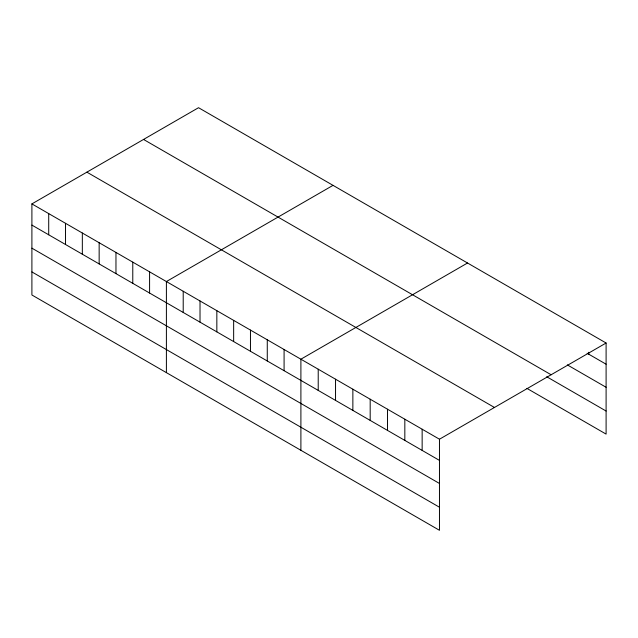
<?xml version="1.0" encoding="UTF-8"?>
<svg xmlns="http://www.w3.org/2000/svg" width="638" height="638" viewBox="0 0 638 638"><rect width="100%" height="100%" fill="white"/><g stroke="black" fill="none" stroke-linecap="round" stroke-linejoin="round"><path stroke-width="0.96" d="M31.9 203.897L439.47 439.215L439.47 530.298L31.9 294.987L31.9 203.897L198.53 107.702L606.1 343.013L606.1 434.103L526.916 388.382M333.028 185.355L166.398 281.549L166.398 372.64M467.526 263.008L300.897 359.202L300.897 450.292M439.47 439.215L606.1 343.013M587.127 353.253L606.1 364.202M567.334 364.888L606.1 387.266M143.542 139.443L551.112 374.753M546.71 376.747L606.1 411.031M86.888 172.156L494.458 407.467M31.9 225.094L439.47 460.405M31.9 248.158L439.47 483.468M31.9 271.924L439.47 507.234M588.778 352.272L588.778 354.202M422.149 429.215L422.149 450.404M404.827 419.214L404.827 440.403M387.505 409.205L387.505 430.403M370.184 399.205L370.184 420.402M352.862 389.204L352.862 410.401M335.54 379.203L335.54 400.401M318.218 369.203L318.218 390.4M284.085 349.496L284.085 370.694M267.274 339.791L267.274 360.98M250.463 330.085L250.463 351.275M233.652 320.38L233.652 341.569M216.84 310.674L216.84 331.864M200.021 300.969L200.021 322.158M183.21 291.263L183.21 312.453M149.587 271.844L149.587 293.041M132.776 262.138L132.776 283.328M115.964 252.433L115.964 273.622M99.153 242.727L99.153 263.917M82.334 233.022L82.334 254.211M65.523 223.316L65.523 244.506M48.711 213.61L48.711 234.8"/></g></svg>
